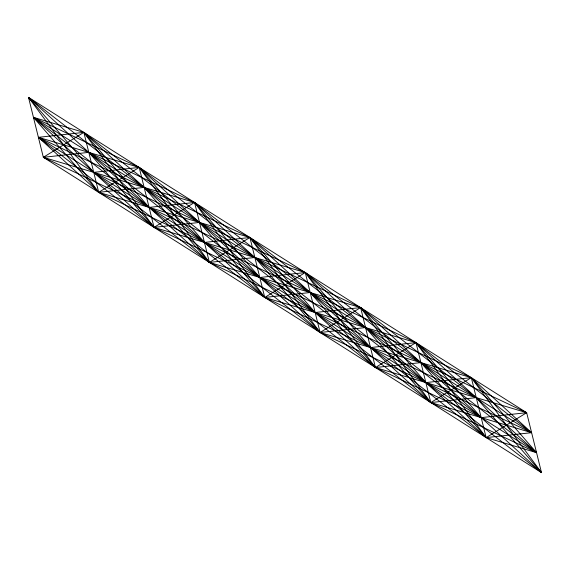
<?xml version="1.0" encoding="UTF-8"?>
<svg xmlns="http://www.w3.org/2000/svg" width="570" height="570" viewBox="0 0 570 570"><rect width="100%" height="100%" fill="white"/><g stroke="black" fill="none" stroke-linecap="round" stroke-linejoin="round"><path stroke-width="0.85" d="M139.201 167.43L98.688 192.339L38.39 137.32L83.854 132.397L430.799 402.57L536.555 452.658L471.312 377.661L154.035 227.38L38.39 137.32L139.201 167.43L486.146 437.603L536.555 452.658L415.965 342.62L98.688 192.339L33.445 117.342L83.854 132.397L264.744 297.454L476.256 397.639L541.5 472.644L526.666 412.694L28.5 97.356L43.334 157.306L541.5 472.644L471.312 377.661L320.091 332.495L88.799 152.375L43.334 157.306L360.611 307.579L476.256 397.639L430.799 402.57L249.909 237.505L38.39 137.32L536.555 452.658L305.256 272.546L93.744 172.361L28.5 97.356L375.445 367.529L481.201 417.625L526.666 412.694L209.389 262.421L93.744 172.361L139.201 167.43L320.091 332.495L531.611 432.68L486.146 437.603L305.256 272.546L154.035 227.38L33.445 117.342L139.201 167.43L204.445 242.435L249.909 237.505L481.201 417.625L415.965 342.62L264.744 297.454L33.445 117.342L531.611 432.68L430.799 402.57L365.555 327.565L320.091 332.495L254.854 257.49L209.389 262.421L28.5 97.356L98.688 192.339L249.909 237.505L315.146 312.51L360.611 307.579L541.5 472.644L194.555 202.471L88.799 152.375L154.035 227.38L199.5 222.45L264.744 297.454L310.201 292.524L375.445 367.529L526.666 412.694L486.146 437.603L420.909 362.606L375.445 367.529L194.555 202.471L43.334 157.306L83.854 132.397L149.091 207.394L194.555 202.471L259.799 277.476L305.256 272.546L370.5 347.55L415.965 342.62L531.611 432.68L471.312 377.661L425.854 382.584L360.611 307.579L209.389 262.421L144.146 187.416L98.688 192.339L83.854 132.397L154.035 227.38L194.555 202.471L264.744 297.454L305.256 272.546L375.445 367.529L415.965 342.62L486.146 437.603L471.312 377.661L430.799 402.57L360.611 307.579L320.091 332.495L249.909 237.505L209.389 262.421L139.201 167.43L154.035 227.38M415.965 342.62L430.799 402.57M360.611 307.579L375.445 367.529M305.256 272.546L320.091 332.495M249.909 237.505L264.744 297.454M194.555 202.471L209.389 262.421"/></g></svg>
